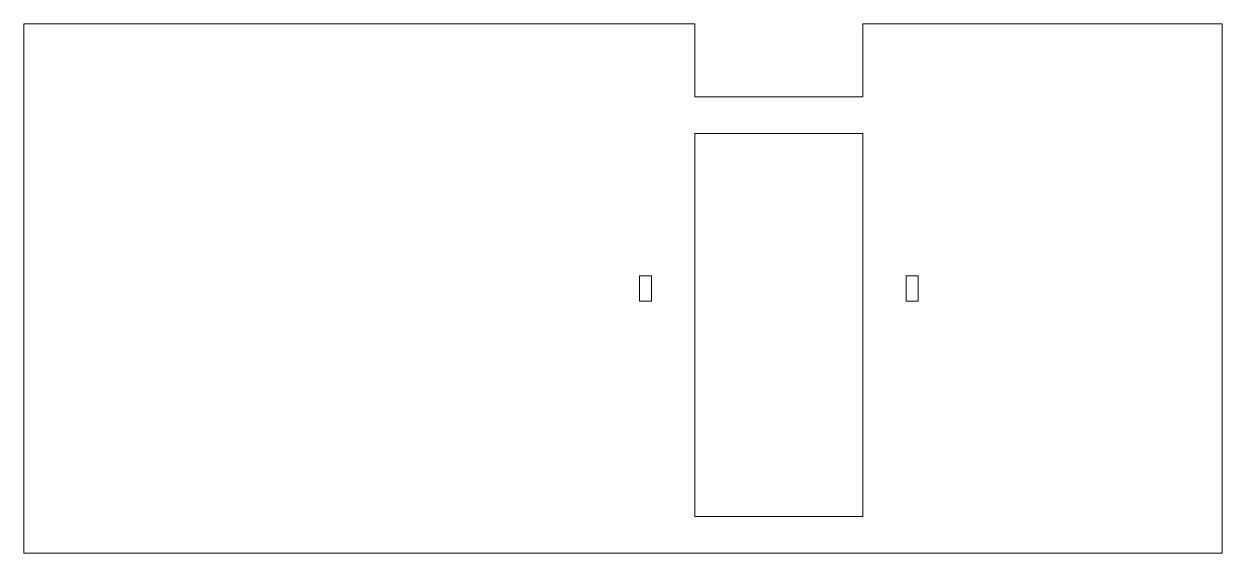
# Model space of a CAD drawing. Header units: millimetres. Extents: x -165 to 163, y 0 to 145.
import ezdxf

# ---------------------------------------------------------------- set-up
doc = ezdxf.new("R2010")
doc.units = ezdxf.units.MM
doc.layers.add('IV_INTERIOR_PROFILES', color=7, linetype='Continuous', lineweight=5)
doc.layers.add('IV_OUTER_PROFILE', color=7, linetype='Continuous', lineweight=5)

msp = doc.modelspace()

# ---------------------------------------------------------------- linework, layer by layer
at = {"layer": 'IV_INTERIOR_PROFILES'}
for p, q in [((18.69, 115), (64.69, 115)), ((18.69, 10), (18.69, 115)), ((64.69, 115), (64.69, 10)), ((3.54, 69), (3.54, 76)), ((3.54, 76), (6.84, 76)), ((6.84, 76), (6.84, 69)), ((76.54, 69), (76.54, 76)), ((76.54, 76), (79.84, 76)), ((79.84, 76), (79.84, 69)), ((6.84, 69), (3.54, 69)), ((79.84, 69), (76.54, 69)), ((64.69, 10), (18.69, 10))]:
    msp.add_line(p, q, dxfattribs=at)
at = {"layer": 'IV_OUTER_PROFILE'}
for p, q in [((-164.99, 145), (18.69, 145)), ((-164.99, 0), (-164.99, 145)), ((18.69, 125), (18.69, 145)), ((64.69, 145), (64.69, 125)), ((64.69, 145), (163.02, 145)), ((163.02, 145), (163.02, 0)), ((64.69, 125), (18.69, 125)), ((163.02, 0), (-164.99, 0))]:
    msp.add_line(p, q, dxfattribs=at)

doc.saveas('drawing.dxf')
